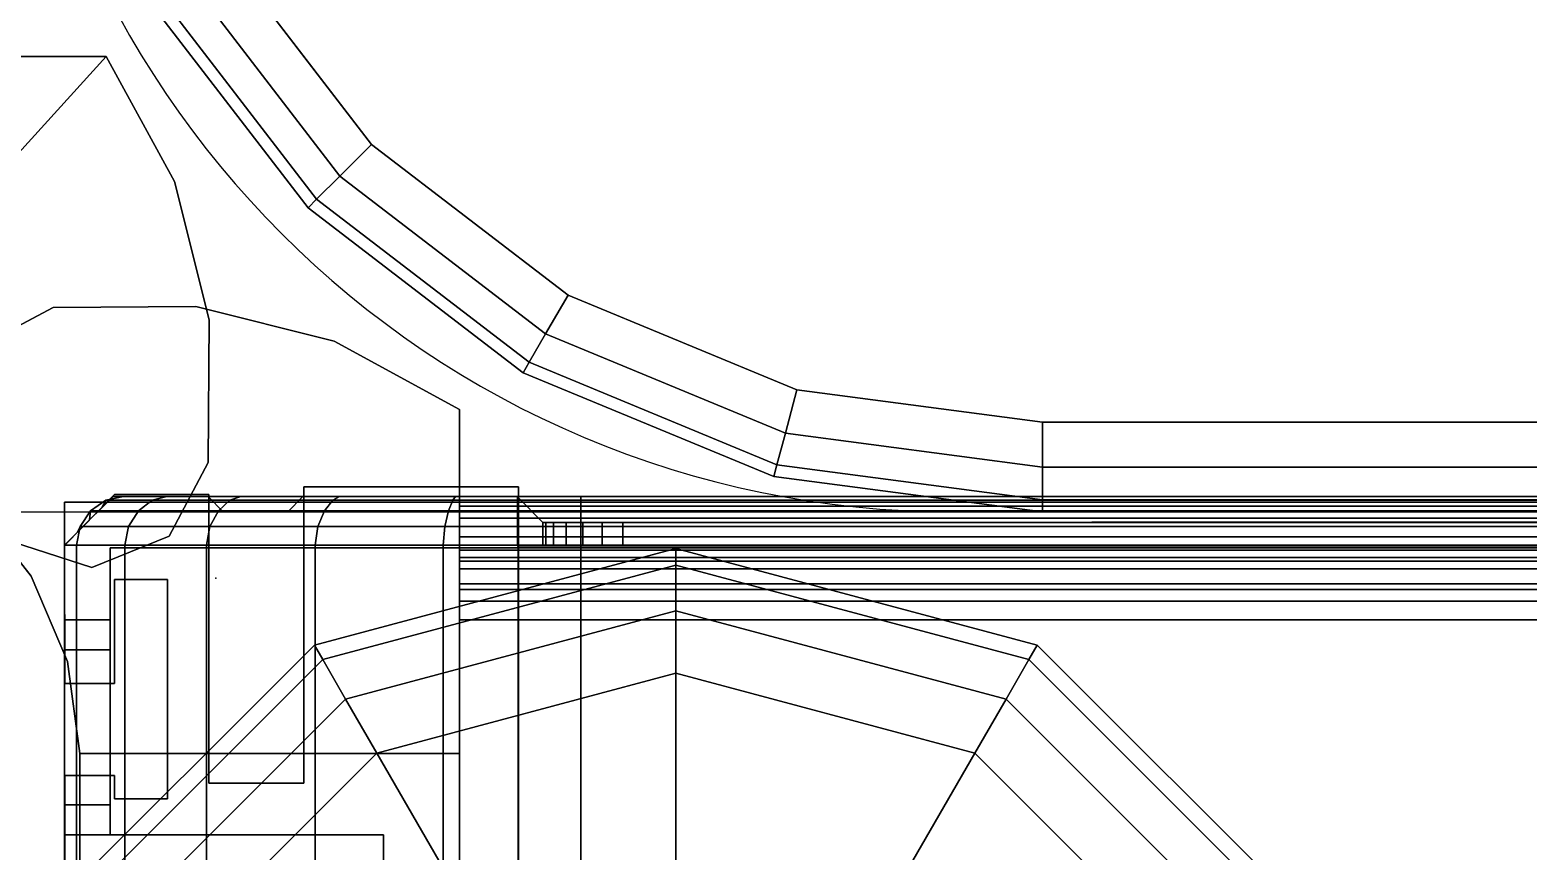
# Model space of a CAD drawing. Extents: x -170 to 1783, y -20 to 1205.
# Drawn here: x 480.276 to 482.249, y 286.189 to 287.271 of the extents above; entities that cross this region are included whole.
import ezdxf

# ---------------------------------------------------------------- set-up
doc = ezdxf.new("R2010")
doc.units = 0
doc.header["$LTSCALE"] = 96
doc.header["$MEASUREMENT"] = 0
for name, color, linetype in [('A-FURN-3-PANEL-GLIDE', 7, 'Continuous'), ('A-FURN-3-PANEL-RACE', 7, 'Continuous'), ('A-FURN-3-PANEL-SIDE1', 7, 'Continuous'), ('A-FURN-3-PANEL-TOPCAP', 7, 'Continuous'), ('A-FURN-3-PANEL-TRIM', 7, 'Continuous'), ('A-FURN-3-WKSF-TOP', 7, 'Continuous'), ('A-FURN-3-WKSF-TRIM', 7, 'Continuous'), ('A-FURN-P-PNLS', 7, 'Continuous'), ('A-FURN-P-WKSF', 7, 'Continuous'), ('MAIN_ELECTRICAL', 7, 'Continuous'), ('MAIN_PANEL', 7, 'Continuous'), ('MAIN_WKSURF', 7, 'Continuous')]:
    doc.layers.add(name, color=color, linetype=linetype)

# ---------------------------------------------------------------- blocks, each defined once
blk = doc.blocks.new('EC-EFN-256')
at = {"layer": 'A-FURN-3-PANEL-TRIM', "color": 60, "linetype": 'Continuous'}
for points, invisible_edges in [([(0.6, -0.1348, 3.5747), (0.6, 1.6815, 3.5747), (0.1, 1.6815, 3.5747), (0.1, 0.3185, 3.5747)], 10), ([(0.6, -0.1348, 4.2397), (0.1, 0.3185, 4.2397), (0.1, 1.6815, 4.2397), (0.6, 1.6815, 4.2397)], 5), ([(0.0361, 0.0847, 3.5747), (0.6, -0.1348, 3.5747), (0.1, 0.3185, 3.5747), (0.0837, 0.1973, 3.5747)], 3), ([(0.0361, 0.0847, 4.2397), (0.0837, 0.1973, 4.2397), (0.1, 0.3185, 4.2397), (0.6, -0.1348, 4.2397)], 12), ([(0.0361, 0.0847, 3.8013), (0.0837, 0.1973, 3.8013), (0.1, 0.3185, 3.8013), (0.6, -0.1348, 3.8013)], 12), ([(0.0361, 0.0847, 4.013), (0.6, -0.1348, 4.013), (0.1, 0.3185, 4.013), (0.0837, 0.1973, 4.013)], 3), ([(-0.0735, -0.1159, 3.5747), (0.6, -0.1348, 3.5747), (0.0361, 0.0847, 3.5747), (-0.0395, -0.0114, 3.5747)], 3), ([(-0.0735, -0.1159, 4.2397), (-0.0395, -0.0114, 4.2397), (0.0361, 0.0847, 4.2397), (0.6, -0.1348, 4.2397)], 12), ([(-0.0735, -0.1159, 3.8013), (-0.0395, -0.0114, 3.8013), (0.0361, 0.0847, 3.8013), (0.6, -0.1348, 3.8013)], 12), ([(-0.0735, -0.1159, 4.013), (0.6, -0.1348, 4.013), (0.0361, 0.0847, 4.013), (-0.0395, -0.0114, 4.013)], 3), ([(0.065, -0.269, 3.5747), (0.6, -0.1348, 3.5747), (-0.0735, -0.1159, 3.5747), (-0.0322, -0.2178, 3.5747)], 3), ([(0.065, -0.269, 4.2397), (-0.0322, -0.2178, 4.2397), (-0.0735, -0.1159, 4.2397), (0.6, -0.1348, 4.2397)], 12), ([(0.065, -0.269, 3.8013), (-0.0322, -0.2178, 3.8013), (-0.0735, -0.1159, 3.8013), (0.6, -0.1348, 3.8013)], 12), ([(0.065, -0.269, 4.013), (0.6, -0.1348, 4.013), (-0.0735, -0.1159, 4.013), (-0.0322, -0.2178, 4.013)], 3), ([(0.4351, -0.2249, 3.5747), (0.6, -0.1348, 3.5747), (0.065, -0.269, 3.5747), (0.2529, -0.2706, 3.5747)], 2), ([(0.4351, -0.2249, 4.2397), (0.2529, -0.2706, 4.2397), (0.065, -0.269, 4.2397), (0.6, -0.1348, 4.2397)], 4), ([(0.4351, -0.2249, 3.8013), (0.2529, -0.2706, 3.8013), (0.065, -0.269, 3.8013), (0.6, -0.1348, 3.8013)], 4), ([(0.4351, -0.2249, 4.013), (0.6, -0.1348, 4.013), (0.065, -0.269, 4.013), (0.2529, -0.2706, 4.013)], 2)]:
    blk.add_3dface(points, dxfattribs=dict(at, invisible_edges=invisible_edges))
for points in [[(0.6, 1.6815, 3.5747), (0.6, -0.1348, 3.5747), (0.6, -0.1348, 4.2397), (0.6, 1.6815, 4.2397)], [(0.6, -0.1348, 3.8013), (0.1, 0.3185, 3.8013), (0.1, 0.3185, 4.013), (0.6, -0.1348, 4.013)], [(-0.0735, -0.1159, 4.013), (-0.0395, -0.0114, 4.013), (-0.0395, -0.0114, 4.2397), (-0.0735, -0.1159, 4.2397)], [(-0.0735, -0.1159, 3.5747), (-0.0395, -0.0114, 3.5747), (-0.0395, -0.0114, 3.8013), (-0.0735, -0.1159, 3.8013)], [(-0.0322, -0.2178, 4.013), (-0.0735, -0.1159, 4.013), (-0.0735, -0.1159, 4.2397), (-0.0322, -0.2178, 4.2397)], [(-0.0322, -0.2178, 3.5747), (-0.0735, -0.1159, 3.5747), (-0.0735, -0.1159, 3.8013), (-0.0322, -0.2178, 3.8013)], [(0.6, -0.1348, 4.013), (0.4351, -0.2249, 4.013), (0.4351, -0.2249, 4.2397), (0.6, -0.1348, 4.2397)], [(0.6, -0.1348, 3.5747), (0.4351, -0.2249, 3.5747), (0.4351, -0.2249, 3.8013), (0.6, -0.1348, 3.8013)], [(0.065, -0.269, 4.013), (-0.0322, -0.2178, 4.013), (-0.0322, -0.2178, 4.2397), (0.065, -0.269, 4.2397)], [(0.065, -0.269, 3.5747), (-0.0322, -0.2178, 3.5747), (-0.0322, -0.2178, 3.8013), (0.065, -0.269, 3.8013)], [(0.4351, -0.2249, 4.013), (0.2529, -0.2706, 4.013), (0.2529, -0.2706, 4.2397), (0.4351, -0.2249, 4.2397)], [(0.4351, -0.2249, 3.5747), (0.2529, -0.2706, 3.5747), (0.2529, -0.2706, 3.8013), (0.4351, -0.2249, 3.8013)], [(0.2529, -0.2706, 4.013), (0.065, -0.269, 4.013), (0.065, -0.269, 4.2397), (0.2529, -0.2706, 4.2397)], [(0.2529, -0.2706, 3.5747), (0.065, -0.269, 3.5747), (0.065, -0.269, 3.8013), (0.2529, -0.2706, 3.8013)]]:
    blk.add_3dface(points, dxfattribs=at)
blk = doc.blocks.new('EC-EFP-444')
at = {"layer": 'A-FURN-3-PANEL-GLIDE', "color": 20, "linetype": 'Continuous', "invisible_edges": 12}
for points in [[(47.115, 1), (46.433, 0.6063), (46.7213, 0.318)], [(47.115, 1), (46.7213, 0.318), (47.115, 0.2125)], [(47.115, 1), (47.115, 0.2125), (47.5088, 0.318)], [(47.115, 1), (47.5088, 0.318), (47.797, 0.6063)]]:
    blk.add_3dface(points, dxfattribs=at)
at = {"layer": 'A-FURN-3-PANEL-GLIDE', "color": 20, "linetype": 'Continuous'}
for points in [[(47.0138, 0.8246, 0.3285), (46.7213, 0.318, 0.3285), (46.433, 0.6063, 0.3285), (46.9396, 0.8988, 0.3285)], [(47.2904, 0.8988, 0.3285), (47.797, 0.6063, 0.3285), (47.5088, 0.318, 0.3285), (47.2163, 0.8246, 0.3285)], [(47.115, 0.7975, 0.3285), (47.115, 0.2125, 0.3285), (46.7213, 0.318, 0.3285), (47.0138, 0.8246, 0.3285)], [(47.2163, 0.8246, 0.3285), (47.5088, 0.318, 0.3285), (47.115, 0.2125, 0.3285), (47.115, 0.7975, 0.3285)], [(46.7213, 0.318, 0.3285), (46.6802, 0.2469, 0.3065), (46.3619, 0.5652, 0.3065), (46.433, 0.6063, 0.3285)], [(46.6802, 0.2469, 0.022), (46.7213, 0.318), (46.433, 0.6063), (46.3619, 0.5652, 0.022)], [(47.797, 0.6063, 0.3285), (47.8681, 0.5652, 0.3065), (47.5498, 0.2469, 0.3065), (47.5088, 0.318, 0.3285)], [(47.8681, 0.5652, 0.022), (47.797, 0.6063), (47.5088, 0.318), (47.5498, 0.2469, 0.022)], [(46.6802, 0.2469, 0.3065), (46.6501, 0.1948, 0.2464), (46.3098, 0.5351, 0.2464), (46.3619, 0.5652, 0.3065)], [(46.6501, 0.1948, 0.0821), (46.6802, 0.2469, 0.022), (46.3619, 0.5652, 0.022), (46.3098, 0.5351, 0.0821)], [(47.8681, 0.5652, 0.3065), (47.9202, 0.5351, 0.2464), (47.5799, 0.1948, 0.2464), (47.5498, 0.2469, 0.3065)], [(47.9202, 0.5351, 0.0821), (47.8681, 0.5652, 0.022), (47.5498, 0.2469, 0.022), (47.5799, 0.1948, 0.0821)], [(46.6501, 0.1948, 0.2464), (46.6391, 0.1758, 0.1642), (46.2908, 0.5241, 0.1642), (46.3098, 0.5351, 0.2464)], [(46.6391, 0.1758, 0.1642), (46.6501, 0.1948, 0.0821), (46.3098, 0.5351, 0.0821), (46.2908, 0.5241, 0.1642)], [(47.9202, 0.5351, 0.2464), (47.9392, 0.5241, 0.1642), (47.5909, 0.1758, 0.1642), (47.5799, 0.1948, 0.2464)], [(47.9392, 0.5241, 0.1642), (47.9202, 0.5351, 0.0821), (47.5799, 0.1948, 0.0821), (47.5909, 0.1758, 0.1642)], [(47.115, 0.2125, 0.3285), (47.115, 0.1304, 0.3065), (46.6802, 0.2469, 0.3065), (46.7213, 0.318, 0.3285)], [(47.115, 0.1304, 0.022), (47.115, 0.2125), (46.7213, 0.318), (46.6802, 0.2469, 0.022)], [(47.5088, 0.318, 0.3285), (47.5498, 0.2469, 0.3065), (47.115, 0.1304, 0.3065), (47.115, 0.2125, 0.3285)], [(47.5498, 0.2469, 0.022), (47.5088, 0.318), (47.115, 0.2125), (47.115, 0.1304, 0.022)], [(47.115, 0.1304, 0.3065), (47.115, 0.0703, 0.2464), (46.6501, 0.1948, 0.2464), (46.6802, 0.2469, 0.3065)], [(47.115, 0.0703, 0.0821), (47.115, 0.1304, 0.022), (46.6802, 0.2469, 0.022), (46.6501, 0.1948, 0.0821)], [(47.5498, 0.2469, 0.3065), (47.5799, 0.1948, 0.2464), (47.115, 0.0703, 0.2464), (47.115, 0.1304, 0.3065)], [(47.5799, 0.1948, 0.0821), (47.5498, 0.2469, 0.022), (47.115, 0.1304, 0.022), (47.115, 0.0703, 0.0821)], [(47.115, 0.0703, 0.2464), (47.115, 0.0483, 0.1642), (46.6391, 0.1758, 0.1642), (46.6501, 0.1948, 0.2464)], [(47.115, 0.0483, 0.1642), (47.115, 0.0703, 0.0821), (46.6501, 0.1948, 0.0821), (46.6391, 0.1758, 0.1642)], [(47.5799, 0.1948, 0.2464), (47.5909, 0.1758, 0.1642), (47.115, 0.0483, 0.1642), (47.115, 0.0703, 0.2464)], [(47.5909, 0.1758, 0.1642), (47.5799, 0.1948, 0.0821), (47.115, 0.0703, 0.0821), (47.115, 0.0483, 0.1642)]]:
    blk.add_3dface(points, dxfattribs=at)
at = {"layer": 'A-FURN-3-PANEL-RACE', "color": 40, "linetype": 'Continuous'}
for points, invisible_edges in [([(0.5, 0.7375, 0.4563), (2.098, 0.7375, 0.4563), (47.5, 0.4255, 0.4563), (0.5, 0.4255, 0.4563)], 6), ([(0.5, 0.7375, 0.3963), (0.5, 0.4255, 0.3963), (47.5, 0.4255, 0.3963), (2.098, 0.7375, 0.3963)], 6), ([(45.902, 0.7375, 0.4563), (47.5, 0.7375, 0.4563), (47.5, 0.4255, 0.4563), (2.098, 0.7375, 0.4563)], 12), ([(45.902, 0.7375, 0.3963), (2.098, 0.7375, 0.3963), (47.5, 0.4255, 0.3963), (47.5, 0.7375, 0.3963)], 3), ([(0.5, 0.4255, 0.3963), (0.08, 0.4255, 0.3963), (0.08, -0.0125, 0.3963), (47.92, -0.0125, 0.3963)], 8), ([(0.5, 0.4255, 0.4563), (47.86, 0.0475, 0.4563), (0.14, 0.0475, 0.4563), (0.14, 0.4255, 0.4563)], 1), ([(47.5, 0.4255, 0.3963), (0.5, 0.4255, 0.3963), (47.92, -0.0125, 0.3963), (47.92, 0.4255, 0.3963)], 3), ([(47.5, 0.4255, 0.4563), (47.86, 0.4255, 0.4563), (47.86, 0.0475, 0.4563), (0.5, 0.4255, 0.4563)], 12), ([(47.5, 0.4255, 0.3963), (47.92, 0.4255, 0.3963), (47.86, 0.4255, 0.4563), (47.5, 0.4255, 0.4563)], 2), ([(47.92, 0.4255, 0.3963), (47.92, 0.4255, 1.7894), (47.86, 0.4255, 1.7894), (47.86, 0.4255, 0.4563)], 8), ([(47.86, 0.4255, 1.7894), (47.86, 0.386, 1.7894), (47.86, 0.1819, 1.4986), (47.86, 0.4255, 0.4563)], 4), ([(47.86, 0.4255, 0.4563), (47.86, 0.1819, 1.4986), (47.86, 0.1425, 1.4986), (47.86, 0.0475, 0.4563)], 5), ([(47.86, 0.1425, 3.1951), (47.86, 0.4255, 3.245), (47.86, 0.4255, 3.515), (47.86, 0.0475, 3.515)], 8), ([(47.86, 0.4255, 3.515), (47.92, 0.4255, 3.515), (47.92, -0.0125, 3.515), (47.86, 0.0475, 3.515)], 4), ([(47.92, 0.386, 1.7894), (47.92, 0.4255, 1.7894), (47.92, 0.4255, 0.3963), (47.92, 0.1819, 1.4986)], 4), ([(47.92, 0.1819, 1.4986), (47.92, 0.4255, 0.3963), (47.92, -0.0125, 0.3963), (47.92, 0.1425, 1.4986)], 5), ([(47.92, 0.4255, 3.245), (47.92, 0.1425, 3.1951), (47.92, -0.0125, 3.515), (47.92, 0.4255, 3.515)], 2), ([(47.4, 0.1425, 4.1797), (47.4, 0.1179, 4.1764), (47.4, 0.1024, 4.2344), (47.4, 0.1425, 4.2397)], 2), ([(47.86, 0.0475, 0.4563), (47.86, 0.1425, 1.4986), (47.86, 0.1425, 3.1951), (47.86, 0.0475, 3.515)], 5), ([(47.92, 0.1425, 3.1951), (47.92, 0.1425, 1.4986), (47.92, -0.0125, 0.3963), (47.92, -0.0125, 3.515)], 10), ([(47.4, 0.1179, 4.1764), (47.4, 0.095, 4.1669), (47.4, 0.065, 4.2189), (47.4, 0.1024, 4.2344)], 10), ([(47.4, 0.095, 4.1669), (47.4, 0.0753, 4.1519), (47.4, 0.0329, 4.1943), (47.4, 0.065, 4.2189)], 10), ([(47.4, 0.0753, 4.1519), (47.4, 0.0602, 4.1322), (47.4, 0.0082, 4.1622), (47.4, 0.0329, 4.1943)], 10), ([(47.4, 0.0602, 4.1322), (47.4, 0.0507, 4.1093), (47.4, -0.0072, 4.1248), (47.4, 0.0082, 4.1622)], 10), ([(0.14, 0.0475, 0.4563), (47.86, 0.0475, 0.4563), (47.86, 0.0475, 3.515), (0.14, 0.0475, 3.515)], 4), ([(0.6, 0.0475, 3.515), (47.4, 0.0475, 3.515), (47.4, 0.0475, 4.0847), (0.6, 0.0475, 4.0847)], 1), ([(47.4, 0.0507, 4.1093), (47.4, 0.0475, 4.0847), (47.4, -0.0125, 4.0847), (47.4, -0.0072, 4.1248)], 10), ([(47.4, 0.0475, 3.515), (47.4, -0.0125, 3.515), (47.4, -0.0125, 4.0847), (47.4, 0.0475, 4.0847)], 4), ([(47.86, 0.0475, 3.515), (47.92, -0.0125, 3.515), (47.4, -0.0125, 3.515), (47.4, 0.0475, 3.515)], 1), ([(47.92, -0.0125, 3.515), (47.92, -0.0125, 0.3963), (0.08, -0.0125, 0.3963), (0.08, -0.0125, 3.515)], 8), ([(47.4, -0.0125, 4.0847), (47.4, -0.0125, 3.515), (0.6, -0.0125, 3.515), (0.6, -0.0125, 4.0847)], 2)]:
    blk.add_3dface(points, dxfattribs=dict(at, invisible_edges=invisible_edges))
for points in [[(47.5, 0.7375, 0.3963), (47.5, 0.4255, 0.3963), (47.5, 0.4255, 0.4563), (47.5, 0.7375, 0.4563)], [(47.86, 0.4255, 3.245), (47.92, 0.4255, 3.245), (47.92, 0.4255, 3.515), (47.86, 0.4255, 3.515)], [(47.92, 0.4255, 1.7894), (47.92, 0.386, 1.7894), (47.86, 0.386, 1.7894), (47.86, 0.4255, 1.7894)], [(47.86, 0.1425, 3.1951), (47.92, 0.1425, 3.1951), (47.92, 0.4255, 3.245), (47.86, 0.4255, 3.245)], [(47.92, 0.386, 1.7894), (47.92, 0.1819, 1.4986), (47.86, 0.1819, 1.4986), (47.86, 0.386, 1.7894)], [(47.92, 0.1819, 1.4986), (47.92, 0.1425, 1.4986), (47.86, 0.1425, 1.4986), (47.86, 0.1819, 1.4986)], [(47.4, 0.1425, 4.1797), (47.4, 0.1425, 4.2397), (0.6, 0.1425, 4.2397), (0.6, 0.1425, 4.1797)], [(47.4, 0.1425, 4.2397), (47.4, 0.1024, 4.2344), (0.6, 0.1024, 4.2344), (0.6, 0.1425, 4.2397)], [(0.6, 0.1425, 4.1797), (0.6, 0.1179, 4.1764), (47.4, 0.1179, 4.1764), (47.4, 0.1425, 4.1797)], [(47.86, 0.1425, 1.4986), (47.92, 0.1425, 1.4986), (47.92, 0.1425, 3.1951), (47.86, 0.1425, 3.1951)], [(0.6, 0.1179, 4.1764), (0.6, 0.095, 4.1669), (47.4, 0.095, 4.1669), (47.4, 0.1179, 4.1764)], [(47.4, 0.1024, 4.2344), (47.4, 0.065, 4.2189), (0.6, 0.065, 4.2189), (0.6, 0.1024, 4.2344)], [(0.6, 0.095, 4.1669), (0.6, 0.0753, 4.1519), (47.4, 0.0753, 4.1519), (47.4, 0.095, 4.1669)], [(0.6, 0.0753, 4.1519), (0.6, 0.0602, 4.1322), (47.4, 0.0602, 4.1322), (47.4, 0.0753, 4.1519)], [(47.4, 0.065, 4.2189), (47.4, 0.0329, 4.1943), (0.6, 0.0329, 4.1943), (0.6, 0.065, 4.2189)], [(0.6, 0.0602, 4.1322), (0.6, 0.0507, 4.1093), (47.4, 0.0507, 4.1093), (47.4, 0.0602, 4.1322)], [(0.6, 0.0507, 4.1093), (0.6, 0.0475, 4.0847), (47.4, 0.0475, 4.0847), (47.4, 0.0507, 4.1093)], [(47.4, 0.0329, 4.1943), (47.4, 0.0082, 4.1622), (0.6, 0.0082, 4.1622), (0.6, 0.0329, 4.1943)], [(47.4, 0.0082, 4.1622), (47.4, -0.0072, 4.1248), (0.6, -0.0072, 4.1248), (0.6, 0.0082, 4.1622)], [(47.4, -0.0072, 4.1248), (47.4, -0.0125, 4.0847), (0.6, -0.0125, 4.0847), (0.6, -0.0072, 4.1248)]]:
    blk.add_3dface(points, dxfattribs=at)
at = {"layer": 'A-FURN-3-PANEL-SIDE1', "color": 7, "linetype": 'Continuous'}
for points in [[(47.3224, 1.955, 43.7401), (47.3228, 0.045, 43.7401), (0.6776, 0.045, 43.7401), (0.6776, 1.955, 43.7401)], [(47.3224, 0.045, 4.2397), (47.3224, 1.955, 4.2397), (0.6776, 1.955, 4.2397), (0.6776, 0.045, 4.2397)], [(47.3228, 0.045, 43.7401), (47.3224, 1.955, 43.7401), (47.3224, 1.955, 4.2397), (47.3224, 0.045, 4.2397)], [(47.3228, 0.045, 43.7401), (47.3224, 0.045, 4.2397), (0.6776, 0.045, 4.2397), (0.6776, 0.045, 43.7401)]]:
    blk.add_3dface(points, dxfattribs=at)
at = {"layer": 'A-FURN-3-PANEL-TOPCAP', "color": 60, "linetype": 'Continuous'}
for points, invisible_edges in [([(47.324, 2.02, 43.635), (47.324, -0.02, 43.635), (47.606, -0.02, 43.635), (47.606, 2.02, 43.635)], 5), ([(47.606, 2.02, 43.635), (47.606, -0.02, 43.635), (47.6259, 0, 43.635), (47.6259, 2, 43.635)], 5), ([(47.711, 2, 43.635), (47.711, 0, 43.635), (47.731, -0.02, 43.635), (47.731, 2.02, 43.635)], 5), ([(47.856, -0.02, 43.635), (47.856, 2.02, 43.635), (47.731, 2.02, 43.635), (47.731, -0.02, 43.635)], 5), ([(47.8715, 2.0047, 43.635), (47.856, 2.02, 43.635), (47.856, -0.02, 43.635), (47.8715, -0.0047, 43.635)], 10), ([(47.711, 0, 43.635), (47.711, 2, 43.635), (47.6259, 2, 43.635), (47.6259, 0, 43.635)], 5), ([(47.8715, -0.0047, 43.635), (47.8871, 0.0106, 43.635), (47.8871, 1.9894, 43.635), (47.8715, 2.0047, 43.635)], 10), ([(47.9035, 1.9727, 43.635), (47.8871, 1.9894, 43.635), (47.8871, 0.0106, 43.635), (47.9035, 0.0273, 43.635)], 10), ([(47.9035, 0.0273, 43.635), (47.92, 0.044, 43.635), (47.92, 1.956, 43.635), (47.9035, 1.9727, 43.635)], 8), ([(0.815, 0.045, 43.7401), (0.815, -0.02, 43.7741), (47.185, 0.014, 43.7401), (47.185, 0.045, 43.7401)], 1), ([(47.185, -0.02, 43.7741), (47.185, 0.014, 43.7401), (0.815, 0.014, 43.7401), (0.815, -0.02, 43.7741)], 5), ([(47.185, -0.02, 43.7741), (47.221, -0.02, 43.7693), (47.2122, 0.014, 43.7365), (47.185, 0.014, 43.7401)], 10), ([(47.221, -0.02, 43.7693), (47.2545, -0.02, 43.7554), (47.2375, 0.014, 43.726), (47.2122, 0.014, 43.7365)], 10), ([(47.2545, -0.02, 43.7554), (47.2833, -0.02, 43.7333), (47.2593, 0.014, 43.7093), (47.2375, 0.014, 43.726)], 10), ([(47.2833, -0.02, 43.7333), (47.3054, -0.02, 43.7045), (47.276, 0.014, 43.6875), (47.2593, 0.014, 43.7093)], 10), ([(47.3054, -0.02, 43.7045), (47.3193, -0.02, 43.671), (47.2864, 0.014, 43.6622), (47.276, 0.014, 43.6875)], 10), ([(47.3193, -0.02, 43.671), (47.324, -0.02, 43.635), (47.29, 0.014, 43.635), (47.2864, 0.014, 43.6622)], 8), ([(0.76, -0.02, 44.161), (47.24, -0.02, 44.161), (47.24, 0, 44.141), (0.76, 0, 44.141)], 10), ([(47.24, 0, 44.056), (0.76, 0, 44.056), (0.76, 0, 44.141), (47.24, 0, 44.141)], 10), ([(0.76, 0, 44.056), (47.24, 0, 44.056), (47.24, -0.02, 44.036), (0.76, -0.02, 44.036)], 10), ([(47.3727, -0.02, 44.1426), (47.3676, 0, 44.1232), (47.24, 0, 44.141), (47.24, -0.02, 44.161)], 5), ([(47.3676, 0, 44.1232), (47.3456, 0, 44.0411), (47.24, 0, 44.056), (47.24, 0, 44.141)], 5), ([(47.3456, 0, 44.0411), (47.3404, -0.02, 44.0218), (47.24, -0.02, 44.036), (47.24, 0, 44.056)], 5), ([(47.4431, 0, 43.998), (47.4331, -0.02, 43.9807), (47.3404, -0.02, 44.0218), (47.3456, 0, 44.0411)], 5), ([(47.4856, 0, 44.0717), (47.4431, 0, 43.998), (47.3456, 0, 44.0411), (47.3676, 0, 44.1232)], 5), ([(47.4956, -0.02, 44.0891), (47.4856, 0, 44.0717), (47.3676, 0, 44.1232), (47.3727, -0.02, 44.1426)], 5), ([(47.5252, 0, 43.9301), (47.5111, -0.02, 43.9159), (47.4331, -0.02, 43.9807), (47.4431, 0, 43.998)], 5), ([(47.5854, 0, 43.9903), (47.5252, 0, 43.9301), (47.4431, 0, 43.998), (47.4856, 0, 44.0717)], 5), ([(47.5995, -0.02, 44.0044), (47.5854, 0, 43.9903), (47.4856, 0, 44.0717), (47.4956, -0.02, 44.0891)], 5), ([(47.5858, 0, 43.8424), (47.5685, -0.02, 43.8323), (47.5111, -0.02, 43.9159), (47.5252, 0, 43.9301)], 5), ([(47.6595, 0, 43.8849), (47.5858, 0, 43.8424), (47.5252, 0, 43.9301), (47.5854, 0, 43.9903)], 5), ([(47.6202, 0, 43.7415), (47.601, -0.02, 43.7363), (47.5685, -0.02, 43.8323), (47.5858, 0, 43.8424)], 5), ([(47.6768, -0.02, 43.8949), (47.6595, 0, 43.8849), (47.5854, 0, 43.9903), (47.5995, -0.02, 44.0044)], 5), ([(47.7024, 0, 43.7635), (47.6202, 0, 43.7415), (47.5858, 0, 43.8424), (47.6595, 0, 43.8849)], 5), ([(47.6259, 0, 43.635), (47.606, -0.02, 43.635), (47.601, -0.02, 43.7363), (47.6202, 0, 43.7415)], 4), ([(47.711, 0, 43.635), (47.6259, 0, 43.635), (47.6202, 0, 43.7415), (47.7024, 0, 43.7635)], 4), ([(47.7217, -0.02, 43.7687), (47.7024, 0, 43.7635), (47.6595, 0, 43.8849), (47.6768, -0.02, 43.8949)], 5), ([(47.731, -0.02, 43.635), (47.711, 0, 43.635), (47.7024, 0, 43.7635), (47.7217, -0.02, 43.7687)], 4), ([(0.76, -0.02, 44.161), (0.76, -0.02, 44.286), (47.24, -0.02, 44.286), (47.24, -0.02, 44.161)], 5), ([(47.185, -0.02, 43.7741), (0.815, -0.02, 43.7741), (0.76, -0.02, 44.036), (47.24, -0.02, 44.036)], 10), ([(47.185, -0.02, 43.7741), (47.24, -0.02, 44.036), (47.3404, -0.02, 44.0218), (47.221, -0.02, 43.7693)], 5), ([(47.4331, -0.02, 43.9807), (47.2545, -0.02, 43.7554), (47.221, -0.02, 43.7693), (47.3404, -0.02, 44.0218)], 5), ([(47.4051, -0.02, 44.2633), (47.3727, -0.02, 44.1426), (47.24, -0.02, 44.161), (47.24, -0.02, 44.286)], 5), ([(47.2545, -0.02, 43.7554), (47.4331, -0.02, 43.9807), (47.5111, -0.02, 43.9159), (47.2833, -0.02, 43.7333)], 5), ([(47.5685, -0.02, 43.8323), (47.3054, -0.02, 43.7045), (47.2833, -0.02, 43.7333), (47.5111, -0.02, 43.9159)], 5), ([(47.3054, -0.02, 43.7045), (47.5685, -0.02, 43.8323), (47.601, -0.02, 43.7363), (47.3193, -0.02, 43.671)], 5), ([(47.3193, -0.02, 43.671), (47.601, -0.02, 43.7363), (47.606, -0.02, 43.635), (47.324, -0.02, 43.635)], 1), ([(47.5581, -0.02, 44.1974), (47.4956, -0.02, 44.0891), (47.3727, -0.02, 44.1426), (47.4051, -0.02, 44.2633)], 5), ([(47.6879, -0.02, 44.0929), (47.5995, -0.02, 44.0044), (47.4956, -0.02, 44.0891), (47.5581, -0.02, 44.1974)], 5), ([(47.7851, -0.02, 43.9575), (47.6768, -0.02, 43.8949), (47.5995, -0.02, 44.0044), (47.6879, -0.02, 44.0929)], 5), ([(47.8425, -0.02, 43.8011), (47.7217, -0.02, 43.7687), (47.6768, -0.02, 43.8949), (47.7851, -0.02, 43.9575)], 5), ([(47.856, -0.02, 43.635), (47.731, -0.02, 43.635), (47.7217, -0.02, 43.7687), (47.8425, -0.02, 43.8011)], 4)]:
    blk.add_3dface(points, dxfattribs=dict(at, invisible_edges=invisible_edges))
for points in [[(0.76, 0.044, 44.35), (0.76, 1.956, 44.35), (47.24, 1.956, 44.35), (47.24, 0.044, 44.35)], [(47.4216, 0.044, 44.3252), (47.24, 0.044, 44.35), (47.24, 1.956, 44.35), (47.4216, 1.956, 44.3252)], [(47.5901, 0.044, 44.2528), (47.4216, 0.044, 44.3252), (47.4216, 1.956, 44.3252), (47.5901, 1.956, 44.2528)], [(47.7332, 0.044, 44.1382), (47.5901, 0.044, 44.2528), (47.5901, 1.956, 44.2528), (47.7332, 1.956, 44.1382)], [(47.8405, 0.044, 43.9895), (47.7332, 0.044, 44.1382), (47.7332, 1.956, 44.1382), (47.8405, 1.956, 43.9895)], [(47.9043, 0.044, 43.8177), (47.8405, 0.044, 43.9895), (47.8405, 1.956, 43.9895), (47.9043, 1.956, 43.8177)], [(47.92, 0.044, 43.635), (47.9043, 0.044, 43.8177), (47.9043, 1.956, 43.8177), (47.92, 1.956, 43.635)], [(0.76, 0.0195, 44.3451), (0.76, 0.044, 44.35), (47.24, 0.044, 44.35), (47.24, 0.0195, 44.3451)], [(47.185, 0.045, 43.7401), (47.185, 0.014, 43.7401), (47.2122, 0.014, 43.7365), (47.2122, 0.045, 43.7365)], [(47.2122, 0.045, 43.7365), (47.2122, 0.014, 43.7365), (47.2375, 0.014, 43.726), (47.2375, 0.045, 43.726)], [(47.2375, 0.045, 43.726), (47.2375, 0.014, 43.726), (47.2593, 0.014, 43.7093), (47.2593, 0.045, 43.7093)], [(47.4216, 0.044, 44.3252), (47.4194, 0.0195, 44.3203), (47.24, 0.0195, 44.3451), (47.24, 0.044, 44.35)], [(47.2593, 0.045, 43.7093), (47.2593, 0.014, 43.7093), (47.276, 0.014, 43.6875), (47.276, 0.045, 43.6875)], [(47.276, 0.045, 43.6875), (47.276, 0.014, 43.6875), (47.2864, 0.014, 43.6622), (47.2864, 0.045, 43.6622)], [(47.2864, 0.045, 43.6622), (47.2864, 0.014, 43.6622), (47.29, 0.014, 43.635), (47.29, 0.045, 43.635)], [(47.29, 0.014, 43.635), (47.324, -0.02, 43.635), (47.324, 0.045, 43.635), (47.29, 0.045, 43.635)], [(47.5901, 0.044, 44.2528), (47.5864, 0.0195, 44.248), (47.4194, 0.0195, 44.3203), (47.4216, 0.044, 44.3252)], [(47.7332, 0.044, 44.1382), (47.7287, 0.0195, 44.1337), (47.5864, 0.0195, 44.248), (47.5901, 0.044, 44.2528)], [(47.8405, 0.044, 43.9895), (47.8356, 0.0195, 43.9859), (47.7287, 0.0195, 44.1337), (47.7332, 0.044, 44.1382)], [(47.9043, 0.044, 43.8177), (47.8994, 0.0195, 43.8155), (47.8356, 0.0195, 43.9859), (47.8405, 0.044, 43.9895)], [(47.92, 0.044, 43.635), (47.9035, 0.0273, 43.635), (47.8994, 0.0195, 43.8155), (47.9043, 0.044, 43.8177)], [(47.9035, 0.0273, 43.635), (47.8871, 0.0106, 43.635), (47.8857, -0.0013, 43.8104), (47.8994, 0.0195, 43.8155)], [(0.76, -0.0013, 44.3313), (0.76, 0.0195, 44.3451), (47.24, 0.0195, 44.3451), (47.24, -0.0013, 44.3313)], [(47.4194, 0.0195, 44.3203), (47.4143, -0.0013, 44.3065), (47.24, -0.0013, 44.3313), (47.24, 0.0195, 44.3451)], [(47.5864, 0.0195, 44.248), (47.5775, -0.0013, 44.2349), (47.4143, -0.0013, 44.3065), (47.4194, 0.0195, 44.3203)], [(47.7287, 0.0195, 44.1337), (47.7172, -0.0013, 44.1222), (47.5775, -0.0013, 44.2349), (47.5864, 0.0195, 44.248)], [(47.8356, 0.0195, 43.9859), (47.8226, -0.0013, 43.977), (47.7172, -0.0013, 44.1222), (47.7287, 0.0195, 44.1337)], [(47.8994, 0.0195, 43.8155), (47.8857, -0.0013, 43.8104), (47.8226, -0.0013, 43.977), (47.8356, 0.0195, 43.9859)], [(47.8871, 0.0106, 43.635), (47.8715, -0.0047, 43.635), (47.8656, -0.0151, 43.8047), (47.8857, -0.0013, 43.8104)], [(0.76, -0.0151, 44.3105), (0.76, -0.0013, 44.3313), (47.24, -0.0013, 44.3313), (47.24, -0.0151, 44.3105)], [(0.76, -0.02, 44.286), (0.76, -0.0151, 44.3105), (47.24, -0.0151, 44.3105), (47.24, -0.02, 44.286)], [(47.4143, -0.0013, 44.3065), (47.4087, -0.0151, 44.2864), (47.24, -0.0151, 44.3105), (47.24, -0.0013, 44.3313)], [(47.4087, -0.0151, 44.2864), (47.4051, -0.02, 44.2633), (47.24, -0.02, 44.286), (47.24, -0.0151, 44.3105)], [(47.5669, -0.0151, 44.2168), (47.5581, -0.02, 44.1974), (47.4051, -0.02, 44.2633), (47.4087, -0.0151, 44.2864)], [(47.5775, -0.0013, 44.2349), (47.5669, -0.0151, 44.2168), (47.4087, -0.0151, 44.2864), (47.4143, -0.0013, 44.3065)], [(47.7022, -0.0151, 44.1072), (47.6879, -0.02, 44.0929), (47.5581, -0.02, 44.1974), (47.5669, -0.0151, 44.2168)], [(47.7172, -0.0013, 44.1222), (47.7022, -0.0151, 44.1072), (47.5669, -0.0151, 44.2168), (47.5775, -0.0013, 44.2349)], [(47.8045, -0.0151, 43.9663), (47.7851, -0.02, 43.9575), (47.6879, -0.02, 44.0929), (47.7022, -0.0151, 44.1072)], [(47.8226, -0.0013, 43.977), (47.8045, -0.0151, 43.9663), (47.7022, -0.0151, 44.1072), (47.7172, -0.0013, 44.1222)], [(47.8656, -0.0151, 43.8047), (47.8425, -0.02, 43.8011), (47.7851, -0.02, 43.9575), (47.8045, -0.0151, 43.9663)], [(47.8857, -0.0013, 43.8104), (47.8656, -0.0151, 43.8047), (47.8045, -0.0151, 43.9663), (47.8226, -0.0013, 43.977)], [(47.8715, -0.0047, 43.635), (47.856, -0.02, 43.635), (47.8425, -0.02, 43.8011), (47.8656, -0.0151, 43.8047)]]:
    blk.add_3dface(points, dxfattribs=at)
at = {"layer": 'A-FURN-3-PANEL-TRIM', "color": 60, "linetype": 'Continuous'}
for points in [[(47.4, 0.3185, 3.5747), (47.4, 2.1348, 3.5747), (47.4, 2.1348, 4.2397), (47.4, 0.3185, 4.2397)], [(47.9, 1.6815, 4.2397), (47.9, 1.6815, 3.5747), (47.9, 0.3185, 3.5747), (47.9, 0.3185, 4.2397)], [(47.9198, 1.6527, 43.635), (47.9198, 1.6527, 4.2397), (47.9198, 0.3473, 4.2397), (47.9198, 0.3473, 43.635)], [(47.8543, 0.3782, 4.2397), (47.7845, 0.3782, 4.2397), (47.7845, 0.3782, 43.635), (47.8543, 0.3782, 43.635)], [(47.7845, 0.3782, 43.635), (47.7845, 0.3782, 4.2397), (47.7845, 0.0891, 4.2397), (47.7845, 0.0891, 43.635)], [(47.8543, 0.3473, 43.635), (47.8543, 0.3473, 4.2397), (47.8543, 0.3782, 4.2397), (47.8543, 0.3782, 43.635)], [(47.7299, 0.3574, 4.2397), (47.605, 0.3574, 4.2397), (47.605, 0.3574, 43.635), (47.7299, 0.3574, 43.635)], [(47.605, 0.3574, 43.635), (47.605, 0.3574, 4.2397), (47.605, -0.0328, 4.2397), (47.605, -0.0328, 43.635)], [(47.7299, -0.0228, 43.635), (47.7299, -0.0228, 4.2397), (47.7299, 0.3574, 4.2397), (47.7299, 0.3574, 43.635)], [(47.9198, 0.3473, 4.2397), (47.8543, 0.3473, 4.2397), (47.8543, 0.3473, 43.635), (47.9198, 0.3473, 43.635)], [(47.9, 0.3185, 4.2397), (47.9, 0.3185, 4.013), (47.4, 0.3185, 4.013), (47.4, 0.3185, 4.2397)], [(47.4, -0.1348, 3.8013), (47.4, 0.3185, 3.8013), (47.4, 0.3185, 4.013), (47.4, -0.1348, 4.013)], [(47.4, 0.3185, 3.8013), (47.9, 0.3185, 3.8013), (47.9, 0.3185, 3.5747), (47.4, 0.3185, 3.5747)], [(47.9, 0.3185, 3.8013), (47.9163, 0.1973, 3.8013), (47.9163, 0.1973, 4.013), (47.9, 0.3185, 4.013)], [(47.8543, 0.2263, 4.2397), (47.9198, 0.2263, 4.2397), (47.9198, 0.2263, 43.635), (47.8543, 0.2263, 43.635)], [(47.8543, 0.0891, 43.635), (47.8543, 0.0891, 4.2397), (47.8543, 0.2263, 4.2397), (47.8543, 0.2263, 43.635)], [(47.9198, 0.2263, 43.635), (47.9198, 0.2263, 4.2397), (47.9198, 0.044, 4.2397), (47.92, 0.044, 43.635)], [(47.9163, 0.1973, 3.8013), (47.9639, 0.0847, 3.8013), (47.9639, 0.0847, 4.013), (47.9163, 0.1973, 4.013)], [(47.7845, 0.0891, 4.2397), (47.8543, 0.0891, 4.2397), (47.8543, 0.0891, 43.635), (47.7845, 0.0891, 43.635)], [(47.9639, 0.0847, 3.8013), (48.0395, -0.0114, 3.8013), (48.0395, -0.0114, 4.013), (47.9639, 0.0847, 4.013)], [(47.3224, -0.0328, 4.2397), (47.3224, 0.045, 4.2397), (47.3224, 0.045, 43.635), (47.3224, -0.0328, 43.635)], [(47.8543, -0.0228, 4.2397), (47.8543, -0.0228, 43.635), (47.92, 0.044, 43.635), (47.9198, 0.044, 4.2397)], [(47.605, -0.0328, 4.2397), (47.3224, -0.0328, 4.2397), (47.3224, -0.0328, 43.635), (47.605, -0.0328, 43.635)], [(47.8543, -0.0228, 4.2397), (47.7299, -0.0228, 4.2397), (47.7299, -0.0228, 43.635), (47.8543, -0.0228, 43.635)], [(47.5649, -0.2249, 3.8013), (47.4, -0.1348, 3.8013), (47.4, -0.1348, 4.013), (47.5649, -0.2249, 4.013)], [(47.7471, -0.2706, 3.8013), (47.5649, -0.2249, 3.8013), (47.5649, -0.2249, 4.013), (47.7471, -0.2706, 4.013)], [(48.0322, -0.2178, 3.8013), (47.935, -0.269, 3.8013), (47.935, -0.269, 4.013), (48.0322, -0.2178, 4.013)], [(47.935, -0.269, 3.8013), (47.7471, -0.2706, 3.8013), (47.7471, -0.2706, 4.013), (47.935, -0.269, 4.013)]]:
    blk.add_3dface(points, dxfattribs=at)
for points, invisible_edges in [([(47.4, 2.1348, 3.5747), (47.4, 0.3185, 3.5747), (47.9, 0.3185, 3.5747), (47.9, 1.6815, 3.5747)], 10), ([(47.4, 2.1348, 4.2397), (47.9, 1.6815, 4.2397), (47.9, 0.3185, 4.2397), (47.4, 0.3185, 4.2397)], 5), ([(47.605, -0.0328, 43.635), (47.3224, -0.0328, 43.635), (47.3224, 2.0328, 43.635), (47.605, 2.0328, 43.635)], 8), ([(47.7299, 0.3574, 43.635), (47.605, 0.3574, 43.635), (47.605, 1.6426, 43.635), (47.7299, 1.6426, 43.635)], 10), ([(47.8543, 1.6527, 43.635), (47.9198, 1.6527, 43.635), (47.9198, 0.3473, 43.635), (47.8543, 0.3473, 43.635)], 8), ([(47.8543, 0.3782, 43.635), (47.7845, 0.3782, 43.635), (47.7845, 1.6218, 43.635), (47.8543, 1.6218, 43.635)], 10), ([(47.9, 0.3185, 3.8013), (47.4, -0.1348, 3.8013), (47.9639, 0.0847, 3.8013), (47.9163, 0.1973, 3.8013)], 3), ([(47.9, 0.3185, 4.013), (47.9163, 0.1973, 4.013), (47.9639, 0.0847, 4.013), (47.4, -0.1348, 4.013)], 12), ([(47.9, 0.3185, 3.8013), (47.4, 0.3185, 3.8013), (47.4, -0.1348, 3.8013)], 12), ([(47.4, -0.1348, 4.013), (47.4, 0.3185, 4.013), (47.9, 0.3185, 4.013)], 12), ([(47.9198, 0.2263, 43.635), (47.92, 0.044, 43.635), (47.8543, -0.0228, 43.635), (47.8543, 0.2263, 43.635)], 4), ([(47.9639, 0.0847, 3.8013), (47.4, -0.1348, 3.8013), (48.0735, -0.1159, 3.8013), (48.0395, -0.0114, 3.8013)], 3), ([(47.9639, 0.0847, 4.013), (48.0395, -0.0114, 4.013), (48.0735, -0.1159, 4.013), (47.4, -0.1348, 4.013)], 12), ([(47.7845, 0.0891, 43.635), (47.8543, 0.0891, 43.635), (47.8543, -0.0228, 43.635), (47.7299, -0.0228, 43.635)], 10), ([(48.0735, -0.1159, 3.8013), (47.4, -0.1348, 3.8013), (47.935, -0.269, 3.8013), (48.0322, -0.2178, 3.8013)], 3), ([(48.0735, -0.1159, 4.013), (48.0322, -0.2178, 4.013), (47.935, -0.269, 4.013), (47.4, -0.1348, 4.013)], 12), ([(47.935, -0.269, 3.8013), (47.4, -0.1348, 3.8013), (47.5649, -0.2249, 3.8013), (47.7471, -0.2706, 3.8013)], 1), ([(47.935, -0.269, 4.013), (47.7471, -0.2706, 4.013), (47.5649, -0.2249, 4.013), (47.4, -0.1348, 4.013)], 8)]:
    blk.add_3dface(points, dxfattribs=dict(at, invisible_edges=invisible_edges))
at = {"layer": 'A-FURN-P-PNLS', "color": 60, "linetype": 'Continuous'}
blk.add_line((48, 0), (0, 0), dxfattribs=at)
blk = doc.blocks.new('EC-WS-424-T')
at = {"layer": 'A-FURN-3-WKSF-TOP', "color": 60, "linetype": 'Continuous'}
for points, invisible_edges in [([(46.632, -0.118, 29), (46.632, -23.882, 29), (1.368, -23.882, 29), (1.368, -0.118, 29)], 5), ([(1.368, -0.118, 27.75), (1.368, -23.882, 27.75), (46.632, -23.882, 27.75), (46.632, -0.118, 27.75)], 5), ([(46.632, -23.882, 29), (46.632, -0.118, 29), (46.9555, -0.1606, 29), (46.9555, -23.8394, 29)], 5), ([(46.632, -23.882, 27.75), (46.9555, -23.8394, 27.75), (46.9555, -0.1606, 27.75), (46.632, -0.118, 27.75)], 10), ([(46.9555, -23.8394, 29), (46.9555, -0.1606, 29), (47.257, -0.2855, 29), (47.257, -23.7145, 29)], 5), ([(46.9555, -23.8394, 27.75), (47.257, -23.7145, 27.75), (47.257, -0.2855, 27.75), (46.9555, -0.1606, 27.75)], 10), ([(47.257, -23.7145, 29), (47.257, -0.2855, 29), (47.5159, -0.4841, 29), (47.5159, -23.5159, 29)], 5), ([(47.257, -23.7145, 27.75), (47.5159, -23.5159, 27.75), (47.5159, -0.4841, 27.75), (47.257, -0.2855, 27.75)], 10), ([(47.5159, -23.5159, 29), (47.5159, -0.4841, 29), (47.7145, -0.743, 29), (47.7145, -23.257, 29)], 5), ([(47.5159, -23.5159, 27.75), (47.7145, -23.257, 27.75), (47.7145, -0.743, 27.75), (47.5159, -0.4841, 27.75)], 10)]:
    blk.add_3dface(points, dxfattribs=dict(at, invisible_edges=invisible_edges))
at = {"layer": 'A-FURN-3-WKSF-TRIM', "color": 40, "linetype": 'Continuous'}
for points in [[(1.368, 0, 28.882), (1.368, 0, 27.868), (46.632, 0, 27.868), (46.632, 0, 28.882)], [(1.368, -0.0158, 28.941), (1.368, 0, 28.882), (46.632, 0, 28.882), (46.632, -0.0158, 28.941)], [(1.368, 0, 27.868), (1.368, -0.0158, 27.809), (46.632, -0.0158, 27.809), (46.632, 0, 27.868)], [(46.632, -0.0158, 28.941), (46.632, 0, 28.882), (46.9861, -0.0466, 28.882), (46.982, -0.0619, 28.941)], [(46.632, 0, 28.882), (46.632, 0, 27.868), (46.9861, -0.0466, 27.868), (46.9861, -0.0466, 28.882)], [(46.632, 0, 27.868), (46.632, -0.0158, 27.809), (46.982, -0.0619, 27.809), (46.9861, -0.0466, 27.868)], [(1.368, -0.059, 28.9842), (1.368, -0.0158, 28.941), (46.632, -0.0158, 28.941), (46.632, -0.059, 28.9842)], [(1.368, -0.0158, 27.809), (1.368, -0.059, 27.7658), (46.632, -0.059, 27.7658), (46.632, -0.0158, 27.809)], [(46.632, -0.059, 28.9842), (46.632, -0.0158, 28.941), (46.982, -0.0619, 28.941), (46.9708, -0.1036, 28.9842)], [(46.632, -0.0158, 27.809), (46.632, -0.059, 27.7658), (46.9708, -0.1036, 27.7658), (46.982, -0.0619, 27.809)], [(1.368, -0.118, 29), (1.368, -0.059, 28.9842), (46.632, -0.059, 28.9842), (46.632, -0.118, 29)], [(1.368, -0.059, 27.7658), (1.368, -0.118, 27.75), (46.632, -0.118, 27.75), (46.632, -0.059, 27.7658)], [(46.632, -0.118, 29), (46.632, -0.059, 28.9842), (46.9708, -0.1036, 28.9842), (46.9555, -0.1606, 29)], [(46.632, -0.059, 27.7658), (46.632, -0.118, 27.75), (46.9555, -0.1606, 27.75), (46.9708, -0.1036, 27.7658)], [(46.982, -0.0619, 28.941), (46.9861, -0.0466, 28.882), (47.316, -0.1833, 28.882), (47.3081, -0.197, 28.941)], [(46.9861, -0.0466, 27.868), (46.982, -0.0619, 27.809), (47.3081, -0.197, 27.809), (47.316, -0.1833, 27.868)], [(46.9861, -0.0466, 28.882), (46.9861, -0.0466, 27.868), (47.316, -0.1833, 27.868), (47.316, -0.1833, 28.882)], [(46.9708, -0.1036, 28.9842), (46.982, -0.0619, 28.941), (47.3081, -0.197, 28.941), (47.2865, -0.2344, 28.9842)], [(46.982, -0.0619, 27.809), (46.9708, -0.1036, 27.7658), (47.2865, -0.2344, 27.7658), (47.3081, -0.197, 27.809)], [(46.9555, -0.1606, 29), (46.9708, -0.1036, 28.9842), (47.2865, -0.2344, 28.9842), (47.257, -0.2855, 29)], [(46.9708, -0.1036, 27.7658), (46.9555, -0.1606, 27.75), (47.257, -0.2855, 27.75), (47.2865, -0.2344, 27.7658)], [(47.2865, -0.2344, 28.9842), (47.3081, -0.197, 28.941), (47.5881, -0.4119, 28.941), (47.5576, -0.4424, 28.9842)], [(47.3081, -0.197, 27.809), (47.2865, -0.2344, 27.7658), (47.5576, -0.4424, 27.7658), (47.5881, -0.4119, 27.809)], [(47.3081, -0.197, 28.941), (47.316, -0.1833, 28.882), (47.5993, -0.4007, 28.882), (47.5881, -0.4119, 28.941)], [(47.316, -0.1833, 27.868), (47.3081, -0.197, 27.809), (47.5881, -0.4119, 27.809), (47.5993, -0.4007, 27.868)], [(47.316, -0.1833, 28.882), (47.316, -0.1833, 27.868), (47.5993, -0.4007, 27.868), (47.5993, -0.4007, 28.882)], [(47.257, -0.2855, 29), (47.2865, -0.2344, 28.9842), (47.5576, -0.4424, 28.9842), (47.5159, -0.4841, 29)], [(47.2865, -0.2344, 27.7658), (47.257, -0.2855, 27.75), (47.5159, -0.4841, 27.75), (47.5576, -0.4424, 27.7658)], [(47.5576, -0.4424, 28.9842), (47.5881, -0.4119, 28.941), (47.803, -0.6919, 28.941), (47.7656, -0.7135, 28.9842)], [(47.5881, -0.4119, 27.809), (47.5576, -0.4424, 27.7658), (47.7656, -0.7135, 27.7658), (47.803, -0.6919, 27.809)], [(47.5881, -0.4119, 28.941), (47.5993, -0.4007, 28.882), (47.8167, -0.684, 28.882), (47.803, -0.6919, 28.941)], [(47.5993, -0.4007, 27.868), (47.5881, -0.4119, 27.809), (47.803, -0.6919, 27.809), (47.8167, -0.684, 27.868)], [(47.5993, -0.4007, 28.882), (47.5993, -0.4007, 27.868), (47.8167, -0.684, 27.868), (47.8167, -0.684, 28.882)], [(47.5159, -0.4841, 29), (47.5576, -0.4424, 28.9842), (47.7656, -0.7135, 28.9842), (47.7145, -0.743, 29)], [(47.5576, -0.4424, 27.7658), (47.5159, -0.4841, 27.75), (47.7145, -0.743, 27.75), (47.7656, -0.7135, 27.7658)]]:
    blk.add_3dface(points, dxfattribs=at)
at = {"layer": 'A-FURN-P-WKSF', "color": 7, "linetype": 'Continuous'}
blk.add_line((1.25, 0), (46.75, 0), dxfattribs=at)
blk.add_arc((46.75, -1.25), 1.25, 0, 90, dxfattribs=at)
blk = doc.blocks.new('EC-PCSS-3')
at = {"layer": 'MAIN_ELECTRICAL', "color": 7, "linetype": 'Continuous'}
blk.add_point((0.9971, 1.0232), dxfattribs=at)

msp = doc.modelspace()

# ---------------------------------------------------------------- block references
at = {"layer": 'MAIN_ELECTRICAL', "color": 47, "linetype": 'Continuous'}
msp.add_blockref('EC-PCSS-3', (479.52341, 285.52528), dxfattribs=at)
at = {"layer": 'MAIN_PANEL', "color": 47, "linetype": 'Continuous'}
for name, p, rotation in [('EC-EFN-256', (480.24146, 286.63599), 90), ('EC-EFP-444', (528.24146, 286.63599), 180)]:
    msp.add_blockref(name, p, dxfattribs=dict(at, rotation=rotation))
at = {"layer": 'MAIN_WKSURF', "color": 47, "linetype": 'Continuous', "rotation": 180}
msp.add_blockref('EC-WS-424-T', (528.24146, 286.63599), dxfattribs=at)

doc.saveas('drawing.dxf')
